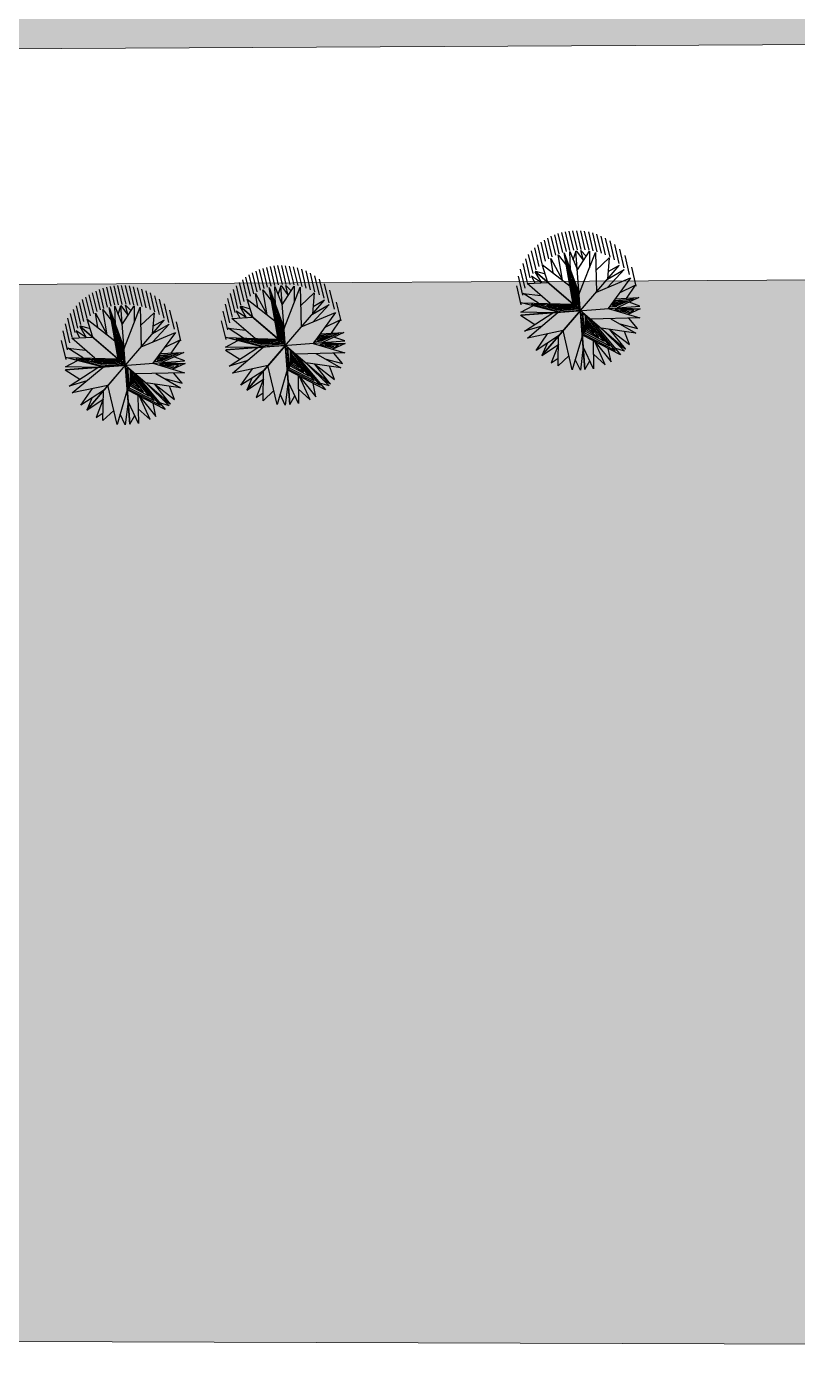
# Model space of a CAD drawing. Header units: millimetres. Extents: x 15176 to 113240, y 14038 to 107702.
# Drawn here: x 26491 to 32935, y 52442 to 63482 of the extents above; entities that cross this region are included whole.
import ezdxf

# ---------------------------------------------------------------- set-up
doc = ezdxf.new("R2010")
doc.units = ezdxf.units.MM
doc.layers.add('graas', color=72, linetype='Continuous')
doc.layers.add('plants', color=3, linetype='Continuous', lineweight=25)
pattern_1 = [(37.50000000000001, (25327.59192455947, 41406.08846742971), (-16.0003129598405, 489.4132373293423), [0, -386.08, 0, -431.8, 0, -412.75]), (7.499999999999989, (25327.59192455947, 41406.08846742971), (449.5232831380026, 716.8251005683543), [0, -208.2799999999999, 0, -347.9799999999998, 0, -133.3499999999999]), (327.5, (25015.17192455946, 41406.08846742971), (790.9923702414579, 1.437184678545691), [0, -127, 0, -457.2, 0, -596.9]), (317.5, (25015.17192455946, 41406.08846742971), (763.5564524722973, 222.9293232572162), [0, -63.5, 0, -299.72, 0, -342.9])]

# ---------------------------------------------------------------- blocks, each defined once
blk = doc.blocks.new('T25C')
at = {"color": 251, "linetype": 'Continuous'}
for p, q in [((-0.1746150254089116, 0.3576626338945061), (-0.1621590254089824, 0.481214633894524)), ((-0.1621590254089824, 0.481214633894524), (-0.0016620254091322, 0.2883096338946416)), ((-0.1012120254090405, 0.4976926338949852), (-0.1201940254090914, 0.4307766338943111)), ((-0.0474470254089283, 0.3433386338947457), (-0.1012120254090405, 0.4976926338949852)), ((-0.0016620254091322, 0.5026016338943009), (-0.0474470254089283, 0.3433386338947457)), ((-0.0027910254093513, 0.0096606338947822), (-0.0027910254093513, 0.5026016338943009)), ((-0.0027910254093513, 0.5026016338943009), (-0.0027910254093513, -0.4863373661055448)), ((-0.0016620254091322, 0.2883096338946416), (0.0617749745906622, 0.5036716338945553)), ((0.0308359745909002, 0.398635633894628), (-0.0016620254091322, 0.5026016338943009)), ((-0.0016620254091322, 0.2308096338947507), (0.1830289745907976, 0.472295633894646)), ((0.0617749745906622, 0.5036716338945553), (0.0790049745910437, 0.3362826338943705)), ((0.1830289745907976, 0.472295633894646), (0.1291619745907155, 0.141613633894849)), ((0.1577449745909689, 0.317077633894769), (0.2396649745910508, 0.4455096338942894)), ((0.2396649745910508, 0.4455096338942894), (0.1606789745910646, 0.1731296338948596)), ((0.3503769745907448, 0.3628296338947621), (-0.3536070254090191, -0.3411553661053404)), ((-0.0050490254093347, 0.0119186338943109), (-0.3515870254091169, 0.3584556338946641)), ((-0.3515870254091169, 0.3584556338946641), (0.3493919745910716, -0.3425233661055245)), ((-0.3513630254092277, 0.3582326338946586), (-0.3354720254092172, 0.2767276338945521)), ((-0.2170490254093238, 0.2239186338947547), (-0.3262870254093286, 0.3877506338949388)), ((-0.3262870254093286, 0.3877506338949388), (-0.2346890254093523, 0.3468776338941097)), ((-0.1478010254090805, 0.1546706338949662), (-0.2715690254090077, 0.4284586338944791)), ((-0.2715690254090077, 0.4284586338944791), (-0.0008930254089137, 0.2308096338947507)), ((-0.0027910254093513, 0.0096606338947822), (0.3503769745907448, 0.3628296338947621)), ((0.1606789745910646, 0.1731296338948596), (0.367344974590651, 0.3447196338947833)), ((0.3520969745909497, 0.3645476338942899), (0.2103129745910337, 0.3442916338944997)), ((0.367344974590651, 0.3447196338947833), (0.3256789745910282, 0.2377796338942062)), ((-0.2462850254091791, 0.1314836338942769), (-0.4021830254091583, 0.3064766338948175)), ((-0.4021830254091583, 0.3064766338948175), (-0.2170490254093238, 0.2239186338947547)), ((0.4159769745906488, 0.2819676338949648), (0.0774419745907835, 0.0085316338945631)), ((-0.4967320254090737, 0.072513633894232), (-0.1478010254090805, 0.1546706338949662)), ((-0.260922025408945, 0.1280366338942258), (-0.4746450254092451, 0.1681396338944978)), ((-0.4746450254092451, 0.1681396338944978), (-0.3850830254091306, 0.0988016338942543)), ((-0.320963025409128, 0.2153076338945539), (-0.4543860254093488, 0.2188396338942766)), ((-0.4543860254093488, 0.2188396338942766), (-0.260922025408945, 0.1280366338942258)), ((0.2276149745907787, 0.1298266338944813), (0.4827599745908628, 0.1290516338949601)), ((0.3033399745909264, 0.1909906338942164), (0.4540689745908821, 0.2122426338946752)), ((0.4540689745908821, 0.2122426338946752), (0.331893974590912, 0.1295086338941474)), ((0.4827599745908628, 0.1290516338949601), (0.356737974590942, 0.0085316338945631)), ((-0.5004860254089181, 0.0275786338943362), (-0.4257120254092115, 0.0606156338944857)), ((-0.2277100254091238, 0.0085316338945631), (-0.5004860254089181, 0.0275786338943362)), ((0.4965149745908093, 0.0085316338945631), (-0.4977900254093583, 0.0085316338945631)), ((-0.1148140254090322, 0.0085316338945631), (-0.4967320254090737, 0.072513633894232)), ((-0.4274240254089818, 0.0224776338945958), (-0.4954860254092637, 0.0085316338945631)), ((-0.4954860254092637, 0.0085316338945631), (-0.2911470254089181, -0.0317283661051988)), ((-0.4754450254090443, -0.1486903661052565), (-0.2277100254091238, 0.0085316338945631)), ((-0.4185010254091139, -0.2661213661058355), (-0.1148140254090322, 0.0085316338945631)), ((-0.1068480254089081, 0.0163516338943737), (-0.0269880254090822, 0.0117376338948816)), ((-0.0016620254091322, 0.0085316338945631), (-0.0050490254093347, 0.0119186338943109)), ((-0.0016620254091322, 0.0085316338945631), (-0.0027910254093513, 0.0096606338947822)), ((-0.0016620254091322, 0.0085316338945631), (0.4965149745908093, 0.0085316338945631)), ((0.0774419745907835, 0.0085316338945631), (0.4137399745909534, -0.2682893661058188)), ((0.356737974590942, 0.0085316338945631), (0.4905419745909967, -0.0746823661056624)), ((0.396091974590945, 0.046166633894245), (0.4949869745910291, 0.058822633894124)), ((0.4975179745906644, 0.0114626338945527), (0.396091974590945, 0.046166633894245)), ((0.4975159745908968, 0.0053236338944771), (0.4281619745906937, -0.0282043661054558)), ((0.4949869745910291, 0.058822633894124), (0.4358309745907718, 0.0841716338945844)), ((-0.2911470254089181, -0.0317283661051988), (-0.4983200254091571, -0.0416533661054928)), ((-0.4983200254091571, -0.0416533661054928), (-0.3949260254089495, -0.0975903661055781)), ((-0.2390960254092533, -0.103869366105755), (-0.4754450254090443, -0.1486903661052565)), ((0.4137399745909534, -0.2682893661058188), (0.0970499745908455, -0.0901803661054146)), ((0.0970499745908455, -0.0901803661054146), (0.2187519745907593, -0.4393593661052364)), ((0.4905419745909967, -0.0746823661056624), (0.1952479745909841, -0.0884403661057149)), ((0.4688749745910172, -0.1581553661053476), (0.2778019745910569, -0.0845933661057643)), ((0.2778019745910569, -0.0845933661057643), (0.4416699745906953, -0.2209143661057169)), ((0.3756909745907251, -0.0800333661054538), (0.4688749745910172, -0.1581553661053476)), ((-0.3241400254091786, -0.1199973661050535), (-0.4611580254090768, -0.1865353661050904)), ((-0.4611580254090768, -0.1865353661050904), (-0.3502270254089126, -0.204376366105862)), ((-0.1665220254089945, -0.154069366105432), (-0.4185010254091139, -0.2661213661058355)), ((-0.2188850254092358, -0.2064343661049861), (-0.3708540254092441, -0.3274533661051464)), ((-0.3023200254092444, -0.3899573661055911), (-0.2188850254092358, -0.2064343661049861)), ((-0.1414110254090701, -0.4706963661055852), (-0.1665220254089945, -0.154069366105432)), ((-0.0027910254093513, -0.1945803661055834), (-0.1414110254090701, -0.4706963661055852)), ((0.2187519745907593, -0.4393593661052364), (-0.0027910254093513, -0.1945803661055834)), ((0.2796389745908527, -0.1928703661051259), (0.3855539745909482, -0.3065123661053804)), ((0.4416699745906953, -0.2209143661057169), (0.3270419745908839, -0.198307366105837)), ((-0.3708540254092441, -0.3274533661051464), (-0.3242980254090071, -0.2242313661054141)), ((-0.3540950254091513, -0.3416433661050178), (-0.2647830254090877, -0.3073883661054424)), ((-0.1587050254092901, -0.252643366105076), (-0.3023200254092444, -0.3899573661055911)), ((-0.2103020254089643, -0.4493353661055153), (-0.2250410254091548, -0.3160693661056939)), ((-0.1537000254093073, -0.3157423661050416), (-0.2103020254089643, -0.4493353661055153)), ((-0.0567350254091252, -0.4876093661050618), (-0.0495670254090328, -0.2877533661057896)), ((0.1173789745907925, -0.3273543661052827), (0.1012469745910494, -0.4799343661052262)), ((0.2633479745909426, -0.4145043661055752), (0.1737589745907826, -0.3102683661054471)), ((0.3855539745909482, -0.3065123661053804), (0.23812597459073, -0.2312563661052991)), ((0.23812597459073, -0.2312563661052991), (0.2633479745909426, -0.4145043661055752)), ((0.3503099745908003, -0.3454533661051755), (0.2506739745908817, -0.3224193661053505)), ((0.2506739745908817, -0.3224193661053505), (0.3213309745910919, -0.3720793661050266)), ((0.3194309745908868, -0.2727593661056744), (0.3503099745908003, -0.3454533661051755)), ((-0.0027910254093513, -0.3356673661055538), (-0.0567350254091252, -0.4876093661050618)), ((0.03471497459077, -0.3876753661052135), (-0.0029450254091898, -0.4906553661057842)), ((0.1012469745910494, -0.4799343661052262), (-0.0027910254093513, -0.3356673661055538)), ((0.3213309745910919, -0.3720793661050266), (0.2568459745907603, -0.3672613661055948))]:
    blk.add_line(p, q, dxfattribs=at)
at = {"color": 122, "linetype": 'Continuous'}
for p, q in [((0.343542974590946, 0.2350386338948738), (0.0703189745909185, 0.0125736338941351)), ((0.1291619745907155, 0.141613633894849), (0.4159769745906488, 0.2819676338949648)), ((0.1448849745906955, 0.1441006338945954), (0.343542974590946, 0.2350386338948738)), ((-0.1514000254092025, 0.1424546338948858), (-0.439601025409047, 0.0722906338942266)), ((-0.1491820254091181, 0.1297666338941781), (-0.3765630254092684, 0.0755576338942774)), ((-0.1440060254089985, 0.1130426338941106), (-0.3198100254089695, 0.0751736338943374)), ((-0.0286520254089737, 0.0184656338942659), (-0.1514000254092025, 0.1424546338948858)), ((-0.0269880254090822, 0.0117376338948816), (-0.1491820254091181, 0.1297666338941781)), ((-0.0622970254089523, 0.0173126338950169), (-0.1440060254089985, 0.1130426338941106)), ((0.0202409745907062, 0.0152536338946447), (0.1448849745906955, 0.1441006338945954)), ((0.0281569745907291, 0.0135306338943337), (0.1507769745908263, 0.1328036338945822)), ((0.0489629745907223, 0.020231633894582), (0.1522499745910864, 0.1264856338948448)), ((0.2362049745906916, 0.1640096338942385), (0.065348974590961, 0.0213806338942959)), ((0.065348974590961, 0.0213806338942959), (0.1535389745909015, 0.1201686338945365)), ((0.3010129745907761, 0.2049806338945928), (0.0701349745909283, 0.0194666338948082)), ((0.1925709745910353, 0.135675633894607), (0.1091669745910622, 0.0615846338941992)), ((0.1091669745910622, 0.0615846338941992), (0.1502249745908557, 0.1153826338941144)), ((0.1507769745908263, 0.1328036338945822), (0.3010129745907761, 0.2049806338945928)), ((0.1522499745910864, 0.1264856338948448), (0.2362049745906916, 0.1640096338942385)), ((0.1535389745909015, 0.1201686338945365), (0.1925709745910353, 0.135675633894607)), ((-0.439601025409047, 0.0722906338942266), (-0.1068480254089081, 0.0163516338943737)), ((-0.3765630254092684, 0.0755576338942774), (-0.1159060254090036, 0.022310633894449)), ((-0.3198100254089695, 0.0751736338943374), (-0.0787490254092518, 0.0280776338950091)), ((-0.1440060254089985, 0.0982406338944202), (-0.2626870254089226, 0.0778646338949329)), ((-0.2626870254089226, 0.0778646338949329), (-0.0994540254091589, 0.0413416338942625)), ((-0.1438210254091246, 0.0855546338943896), (-0.2101870254091409, 0.0757506338941312)), ((-0.2101870254091409, 0.0757506338941312), (-0.1223770254091505, 0.0569116338947424)), ((-0.142342025409107, 0.0753646338944236), (-0.1621220254091895, 0.0697906338946268)), ((-0.0787490254092518, 0.0280776338950091), (-0.1440060254089985, 0.0982406338944202)), ((-0.0994540254091589, 0.0413416338942625), (-0.1438210254091246, 0.0855546338943896)), ((-0.1223770254091505, 0.0569116338947424), (-0.142342025409107, 0.0753646338944236)), ((-0.1159060254090036, 0.022310633894449), (-0.0622970254089523, 0.0173126338950169)), ((0.0121409745906931, 0.0030016338942005), (0.1078789745906761, -0.0871713661053946)), ((0.074738974590673, 0.0028096338946852), (0.0246599745910316, 0.0012776338944605)), ((0.0246599745910316, 0.0012776338944605), (0.1091669745910622, -0.0835343661055958)), ((0.0703189745909185, 0.0125736338941351), (0.0281569745907291, 0.0135306338943337)), ((0.0701349745909283, 0.0194666338948082), (0.0489629745907223, 0.020231633894582)), ((0.3628749745907953, -0.2315243661050772), (0.074738974590673, 0.0028096338946852)), ((0.0745549745906828, -0.0050393661058479), (0.0478579745908974, -0.0061883661055617)), ((0.0478579745908974, -0.0061883661055617), (0.1156109745907088, -0.0798963661054586)), ((0.07915697459066, -0.0119323661056114), (0.0616669745909348, -0.0161433661050978)), ((0.0616669745909348, -0.0161433661050978), (0.1202139745910245, -0.0781733661051476)), ((0.0776849745907384, -0.0197813661052351), (0.0721609745910428, -0.0245673661056571)), ((0.0721609745910428, -0.0245673661056571), (0.127946974590941, -0.0756843661056337)), ((0.299723974590961, -0.1892143661052614), (0.0745549745906828, -0.0050393661058479)), ((0.1712129745910715, -0.1007643661050679), (0.0776849745907384, -0.0197813661052351)), ((0.225342974591058, -0.1396283661051712), (0.07915697459066, -0.0119323661056114)), ((0.1078789745906761, -0.0871713661053946), (0.3628749745907953, -0.2315243661050772)), ((0.1091669745910622, -0.0835343661055958), (0.299723974590961, -0.1892143661052614)), ((0.1156109745907088, -0.0798963661054586), (0.225342974591058, -0.1396283661051712)), ((0.1202139745910245, -0.0781733661051476), (0.1712129745910715, -0.1007643661050679)), ((-0.3500100254091194, -0.3027433661054602), (-0.2139500254093036, -0.1836623661056365)), ((-0.3382260254093126, -0.2813013661052537), (-0.2537180254089435, -0.2096993661052693)), ((-0.2139500254093036, -0.1836623661056365), (-0.3203680254091523, -0.2368853661055255)), ((-0.2537180254089435, -0.2096993661052693), (-0.3150280254089921, -0.2483723661052863)), ((-0.2739710254090824, -0.3534773661058352), (-0.208427025409037, -0.2177403661053177)), ((-0.2104520254092677, -0.2144853661056914), (-0.1666330254092827, -0.1683463661056521)), ((-0.208427025409037, -0.2177403661053177), (-0.1791530254090503, -0.195723366105085)), ((-0.2073220254092121, -0.2261633661055384), (-0.1898310254091484, -0.2141023661051804)), ((-0.1898310254091484, -0.2141023661051804), (-0.1826510254090863, -0.2345873661051883)), ((-0.1791530254090503, -0.195723366105085), (-0.1723410254089686, -0.2393743661050394)), ((-0.1666330254092827, -0.1683463661056521), (-0.1671860254091371, -0.2435853661054352)), ((-0.3203680254091523, -0.2368853661055255), (-0.3382260254093126, -0.2813013661052537)), ((-0.1671860254091371, -0.2435853661054352), (-0.2739710254090824, -0.3534773661058352)), ((-0.2439600254092511, -0.3067643661051989), (-0.2073220254092121, -0.2261633661055384)), ((-0.1723410254089686, -0.2393743661050394), (-0.2439600254092511, -0.3067643661051989)), ((-0.1826510254090863, -0.2345873661051883), (-0.2240760254089764, -0.2805353661051413)), ((-0.2240760254089764, -0.2805353661051413), (-0.209347025408988, -0.2393743661050394)), ((-0.1953550254092988, -0.234779366105613), (-0.2113730254091024, -0.2495213661050002)), ((-0.209347025408988, -0.2393743661050394), (-0.1948030254093283, -0.2280783661053647)), ((-0.1948030254093283, -0.2280783661053647), (-0.1953550254092988, -0.234779366105613))]:
    blk.add_line(p, q, dxfattribs=at)
blk = doc.blocks.new('*X27')
at = {"color": 0}
for p, q in [((7.995964811032191, 13.28125), (8.157783866036956, 13.28125)), ((8.071224623011533, 13.25), (8.233043678016283, 13.25)), ((8.123792995025271, 13.21875), (8.285612050030016, 13.21875)), ((8.164964926502805, 13.1875), (8.326783981507544, 13.1875)), ((8.198714148590668, 13.15625), (8.360533203595407, 13.15625)), ((8.227000176368897, 13.125), (8.388819231373635, 13.125)), ((8.250959552350487, 13.09375), (8.412778607355223, 13.09375)), ((8.271318105013945, 13.0625), (8.43313716001868, 13.0625)), ((8.28856912068646, 13.03125), (8.450388175691195, 13.03125)), ((8.303061916825666, 13), (8.4648809718304, 13)), ((8.315050334816608, 12.96875), (8.47686938982134, 12.96875)), ((8.324721190037453, 12.9375), (8.486540245042185, 12.9375)), ((8.332211801236857, 12.90625), (8.494030856241592, 12.90625)), ((8.337621130199329, 12.875), (8.499440185204064, 12.875)), ((8.34101693128403, 12.84375), (8.502835986288762, 12.84375)), ((8.342440235567718, 12.8125), (8.50425929057245, 12.8125)), ((8.328394828535162, 12.6875), (8.490213883539896, 12.6875)), ((8.334927690324987, 12.71875), (8.49674674532972, 12.71875)), ((8.339413663043858, 12.75), (8.501232718048593, 12.75)), ((8.341907907775509, 12.78125), (8.503726962780243, 12.78125)), ((8.295491766881273, 12.59375), (8.457310821886008, 12.59375)), ((8.308817528247237, 12.625), (8.47063658325197, 12.625)), ((8.319731026501376, 12.65625), (8.481550081506109, 12.65625)), ((8.21218751078164, 12.46875), (8.374006565786377, 12.46875)), ((8.23839343998618, 12.5), (8.400212494990916, 12.5)), ((8.260640315670857, 12.53125), (8.422459370675591, 12.53125)), ((8.279533142717968, 12.5625), (8.441352197722702, 12.5625)), ((8.096984765041388, 12.375), (8.258803820046149, 12.375)), ((8.143638267299758, 12.40625), (8.305457322304502, 12.40625)), ((8.181104577386034, 12.4375), (8.342923632390773, 12.4375)), ((7.926529839722778, 12.3125), (8.08834889472758, 12.3125)), ((8.034562227647518, 12.34375), (8.196381282652291, 12.34375))]:
    blk.add_line(p, q, dxfattribs=at)
blk = doc.blocks.new('SHADOW1')
blk.add_blockref('*X27', (-7.842490835048404, -12.80538684877296))

msp = doc.modelspace()

# ---------------------------------------------------------------- hatches: boundary and pattern name
at = {"layer": 'graas', "linetype": 'ByBlock', "lineweight": 13}
h = msp.add_hatch(dxfattribs=at)
h.set_pattern_fill('AR-SAND', color=256, scale=10, angle=69, style=0)
h.set_pattern_definition(pattern_1)
edge = h.paths.add_edge_path()
edge.add_line((23714.70729949567, 64280.1761545648), (23592.53843724974, 86683.61263442083))
edge.add_line((22183.20993757501, 86675.92738222779), (23592.53843725005, 86683.61263442069))
edge.add_arc((22622.24887066183, 84935.91609648775), 1794.545752904836, 103.3105260061327, 159.0228163147476)
edge.add_line((21055.9950642951, 72413.78181990533), (20946.64011591981, 85578.3565686676))
edge.add_line((21105.87946654015, 63265.93500779584), (21055.9950642951, 72413.78181990531))
edge.add_line((21105.87946654015, 63265.93500779584), (52715.57755637063, 63438.30681580104))
edge.add_line((53914.25828636662, 64444.85824642674), (23714.70729949567, 64280.1761545648))
edge.add_arc((52700.43905803916, 64673.35236428081), 1235.138324622552, 269.9226120434718, 349.3391731090709)
h = msp.add_hatch(dxfattribs=at)
h.set_pattern_fill('AR-SAND', color=256, scale=10, angle=69, style=0)
h.set_pattern_definition(pattern_1)
edge = h.paths.add_edge_path()
edge.add_line((21140.27153983651, 56959.08549358338), (21116.61077543505, 61298.01787446612))
edge.add_line((21116.61077543504, 61298.01787446614), (39880.65153984183, 61400.34063701997))
edge.add_arc((25891.43270719511, 57229.76660886235), 4758.865485004638, 183.2607057901347, 275.5944404118063)
edge.add_line((38900.91447016632, 52452.73138136743), (26355.35703488204, 52493.56824703788))
edge.add_arc((38480.50376536147, 53831.45908248526), 1441.400442120151, 285.5194358632702, 360.312438264506)
edge.add_line((39921.8827767623, 53839.31911030045), (39880.65153984182, 61400.34063701995))

# ---------------------------------------------------------------- linework, layer by layer
at = {"color": 7, "lineweight": 20}
for p, q in [((21105.87946654015, 63265.93500779584, -176709.9999997358), (52715.57755637061, 63438.30681580104, -176709.9999997358)), ((21116.61077543504, 61298.01787446614, -176709.9999997358), (39880.65153984184, 61400.34063701995, -176709.9999997358))]:
    msp.add_line(p, q, dxfattribs=at)
at = {"color": 7, "linetype": 'Continuous', "lineweight": 20, "ltscale": 0.05}
msp.add_line((38900.91447016632, 52452.73138136743, -1403.237464307559), (26355.35703488204, 52493.56824703788, -379.9999999994273), dxfattribs=at)
at = {"layer": 'plants', "color": 251, "linetype": 'Continuous'}
for p, q in [((31038.37482360011, 61445.18842927538, -541.3449999994066), (31032.0541940844, 61600.64247045928, -541.3449999994066)), ((31032.0541940844, 61600.64247045928, -541.3449999994066), (31094.96301249793, 61447.26608622336, -541.3449999994066)), ((31060.26952441994, 61531.85163626913, -541.3449999994066), (31084.24141866737, 61607.23237729524, -541.3449999994066)), ((31158.22803055044, 60614.41845482078, -541.3449999994066), (31083.02705703347, 61604.40719918974, -541.3449999994066)), ((31084.24141866737, 61607.23237729524, -541.3449999994066), (31144.91372212977, 61524.7182261594, -541.3449999994066)), ((31094.96301249793, 61447.26608622336, -541.3449999994066), (31195.37031026901, 61602.95310579173, -541.3449999994066)), ((31144.91372212977, 61524.7182261594, -541.3449999994066), (31123.63294966961, 61608.55346296044, -541.3449999994066)), ((31123.63294966961, 61608.55346296044, -541.3449999994066), (31169.48404612098, 61562.81587776614, -541.3449999994066)), ((31195.37031026901, 61602.95310579173, -541.3449999994066), (31195.42413752576, 61465.29845633957, -541.3449999994066)), ((30848.37972482815, 61342.47342838641, -541.3449999994066), (30801.01489974197, 61493.0064401282, -541.3449999994066)), ((30801.01489974197, 61493.0064401282, -541.3449999994066), (31034.35269067777, 61310.77811383942, -541.3449999994066)), ((30891.76878370342, 61422.13095021326, -541.3449999994066), (30871.94394698407, 61542.29028079225, -541.3449999994066)), ((30871.94394698407, 61542.29028079225, -541.3449999994066), (30969.11902424495, 61361.72229675381, -541.3449999994066)), ((30969.11902424495, 61361.72229675381, -541.3449999994066), (30933.56466029119, 61572.22230457532, -541.3449999994066)), ((30933.56466029119, 61572.22230457532, -541.3449999994066), (31005.90631378299, 61480.25019374953, -541.3449999994066)), ((31060.58524556897, 61160.23076116818, -541.3449999994066), (30985.69804764265, 61589.99269459079, -541.3449999994066)), ((30985.69804764265, 61589.99269459079, -541.3449999994066), (31110.09763499, 61248.02523578354, -541.3449999994066)), ((31110.09763499, 61248.02523578354, -541.3449999994066), (31245.47184733592, 61592.73840250433, -541.3449999994066)), ((31245.47184733592, 61592.73840250433, -541.3449999994066), (31254.07730478089, 61262.20004039086, -541.3449999994066)), ((31249.40967785363, 61441.49182090469, -541.3449999994066), (31361.22612214455, 61546.89390201968, -541.3449999994066)), ((31361.22612214455, 61546.89390201968, -541.3449999994066), (31346.13759633468, 61369.39613451588, -541.3449999994066)), ((30793.92194940735, 61339.5576084416, -541.3449999994066), (30710.52466419752, 61394.4714471793, -541.3449999994066)), ((30710.52466419752, 61394.4714471793, -541.3449999994066), (30738.93022823567, 61336.61188253335, -541.3449999994066)), ((30739.50438659405, 61432.10646398173, -541.3449999994066), (30793.92194940735, 61339.5576084416, -541.3449999994066)), ((31120.6874508016, 61108.61482700653, -541.3449999994066), (30742.17895191145, 61433.67893543173, -541.3449999994066)), ((30742.17895191145, 61433.67893543173, -541.3449999994066), (31497.6391457564, 60784.88770595347, -541.3449999994066)), ((30743.51164822708, 61436.76949247677, -541.3449999994066), (30818.08319179364, 61416.98964871638, -541.3449999994066)), ((30799.16098941493, 60732.49009337756, -541.3449999994066), (31444.45086494487, 61483.87326920452, -541.3449999994066)), ((31254.07730478089, 61262.20004039086, -541.3449999994066), (31539.56669806479, 61381.53888174598, -541.3449999994066)), ((31346.13759633468, 61369.39613451588, -541.3449999994066), (31486.26681391444, 61449.64086695711, -541.3449999994066)), ((31486.26681391444, 61449.64086695711, -541.3449999994066), (31350.41316877771, 61302.47001197041, -541.3449999994066)), ((31351.57661578245, 61433.38408349943, -541.3449999994066), (31447.3853985123, 61487.05354413824, -541.3449999994066)), ((31539.56669806479, 61381.53888174598, -541.3449999994066), (31352.04429830972, 61124.58463595618, -541.3449999994066)), ((30673.98964982538, 61333.13414693731, -541.3449999994066), (30848.37972482815, 61342.47342838641, -541.3449999994066)), ((30867.33985721253, 61166.06134744911, -541.3449999994066), (30673.98964982538, 61333.13414693731, -541.3449999994066)), ((31447.79511303751, 61255.7881570723, -541.3449999994066), (31577.97098926434, 61320.35719022204, -541.3449999994066)), ((31577.97098926434, 61320.35719022204, -541.3449999994066), (31502.21246025132, 61209.48608716595, -541.3449999994066)), ((30624.95171727834, 61173.3741380061, -541.3449999994066), (31060.58524556897, 61160.23076116818, -541.3449999994066)), ((30769.89501891981, 61169.00083639487, -541.3449999994066), (30641.50597253349, 61251.20560574436, -541.3449999994066)), ((30641.50597253349, 61251.20560574436, -541.3449999994066), (30788.31750698513, 61234.34576416304, -541.3449999994066)), ((31410.42529239028, 61204.58054685721, -541.3449999994066), (31609.14051017948, 61215.20013404274, -541.3449999994066)), ((31609.14051017948, 61215.20013404274, -541.3449999994066), (31425.99757709418, 61130.20365416593, -541.3449999994066)), ((31616.9532558409, 61144.70821283947, -541.3449999994066), (31526.74350692259, 61176.95843118028, -541.3449999994066)), ((30619.60287306327, 61068.94874886892, -541.3449999994066), (30740.54572587824, 60991.82390891144, -541.3449999994066)), ((30620.95555203225, 61093.96323978473, -541.3449999994066), (30722.39197095524, 61148.02751358706, -541.3449999994066)), ((30889.9414502093, 61089.48405727104, -541.3449999994066), (30620.95555203225, 61093.96323978473, -541.3449999994066)), ((30622.03071448568, 61069.13175076252, -541.3449999994066), (31616.26405615421, 61144.65586023711, -541.3449999994066)), ((31120.80856983532, 61107.02034658327, -541.3449999994066), (30622.03071448568, 61069.13175076252, -541.3449999994066)), ((30652.19897284481, 60934.0721629856, -541.3449999994066), (30889.9414502093, 61089.48405727104, -541.3449999994066)), ((30677.75222025454, 60876.76510245039, -541.3449999994066), (30934.45208157282, 61092.86443883358, -541.3449999994066)), ((31120.80856983532, 61107.02034658327, -541.3449999994066), (30799.16098941493, 60732.49009337756, -541.3449999994066)), ((31120.6874508016, 61108.61482700653, -541.3449999994066), (31121.05080790294, 61103.83138573778, -541.3449999994066)), ((31120.6874508016, 61108.61482700653, -541.3449999994066), (31120.80856983532, 61107.02034658327, -541.3449999994066)), ((31121.05080790294, 61103.83138573778, -541.3449999994066), (31158.22803055044, 60614.41845482078, -541.3449999994066)), ((31195.50381855114, 61034.03866277175, -541.3449999994066), (31137.83788269863, 61089.65355047726, -541.3449999994066)), ((31352.04429830972, 61124.58463595618, -541.3449999994066), (31616.60945591293, 61045.30218281379, -541.3449999994066)), ((31425.99757709418, 61130.20365416593, -541.3449999994066), (31620.4274512261, 61122.99146358704, -541.3449999994066)), ((31620.4274512261, 61122.99146358704, -541.3449999994066), (31517.7016949704, 61074.94283902101, -541.3449999994066)), ((30798.24355098113, 60978.19975572286, -541.3449999994066), (30652.19897284481, 60934.0721629856, -541.3449999994066)), ((30975.64944243792, 60939.73085180015, -541.3449999994066), (30677.75222025454, 60876.76510245039, -541.3449999994066)), ((31051.7539142298, 60613.44339852605, -541.3449999994066), (30975.06516609492, 60940.23262988194, -541.3449999994066)), ((31616.60945591293, 61045.30218281379, -541.3449999994066), (31206.65889000171, 61034.78232571384, -541.3449999994066)), ((31206.65889000171, 61034.78232571384, -541.3449999994066), (31455.08657151656, 60736.96535516434, -541.3449999994066)), ((31583.2501973444, 60918.92324094466, -541.3449999994066), (31292.43582368339, 60961.11686627913, -541.3449999994066)), ((31292.43582368339, 60961.11686627913, -541.3449999994066), (31487.25922624936, 60768.65687993288, -541.3449999994066)), ((31495.88859608938, 60786.39108267668, -541.3449999994066), (31366.90438535757, 60950.31279527448, -541.3449999994066)), ((31366.90438535757, 60950.31279527448, -541.3449999994066), (31530.78790972117, 60822.67179682764, -541.3449999994066)), ((31374.429228878, 61039.08825766272, -541.3449999994066), (31583.2501973444, 60918.92324094466, -541.3449999994066)), ((31449.56820703243, 60995.85027805498, -541.3449999994066), (31597.08925506819, 60956.999758041, -541.3449999994066)), ((31597.08925506819, 60956.999758041, -541.3449999994066), (31524.44668519485, 61042.93840382504, -541.3449999994066)), ((30749.40638746534, 60773.80690473315, -541.3449999994066), (30845.53779178392, 60912.2296213762, -541.3449999994066)), ((30938.13027508493, 60896.04308884413, -541.3449999994066), (30749.40638746534, 60773.80690473315, -541.3449999994066)), ((30841.4501954685, 60833.42398910059, -541.3449999994066), (30798.30318968647, 60733.22677407236, -541.3449999994066)), ((30934.20192574442, 60644.75088509274, -541.3449999994066), (30938.13027508493, 60896.04308884413, -541.3449999994066)), ((31136.36523154622, 60902.22352981576, -541.3449999994066), (31051.7539142298, 60613.44339852605, -541.3449999994066)), ((31455.08657151656, 60736.96535516434, -541.3449999994066), (31136.36523154622, 60902.22352981576, -541.3449999994066)), ((31226.32179816216, 60855.57919037386, -541.3449999994066), (31230.58689758295, 60620.8971755041, -541.3449999994066)), ((31327.43384643423, 60653.419808354, -541.3449999994066), (31239.69199566211, 60848.64742804994, -541.3449999994066)), ((31239.69199566211, 60848.64742804994, -541.3449999994066), (31375.90849294752, 60678.72187392728, -541.3449999994066)), ((31530.78790972117, 60822.67179682764, -541.3449999994066), (31488.72977234967, 60932.63734788488, -541.3449999994066)), ((30798.30318968647, 60733.22677407236, -541.3449999994066), (30937.01030928773, 60824.35771519248, -541.3449999994066)), ((30937.01030928773, 60824.35771519248, -541.3449999994066), (30877.14316176972, 60671.99947178239, -541.3449999994066)), ((31024.28441166069, 60730.49648057463, -541.3449999994066), (30934.20192574442, 60644.75088509274, -541.3449999994066)), ((31143.79415169125, 60804.42496442358, -541.3449999994066), (31119.89021471742, 60608.66892296361, -541.3449999994066)), ((31230.58689758295, 60620.8971755041, -541.3449999994066), (31143.79415169125, 60804.42496442358, -541.3449999994066)), ((31228.36541690686, 60743.16285260627, -541.3449999994066), (31327.43384643423, 60653.419808354, -541.3449999994066)), ((31375.90849294752, 60678.72187392728, -541.3449999994066), (31353.10398164415, 60789.84385261146, -541.3449999994066)), ((31487.25922624936, 60768.65687993288, -541.3449999994066), (31408.89001722125, 60792.34636853915, -541.3449999994066)), ((31435.07609469391, 60820.20603965421, -541.3449999994066), (31495.88859608938, 60786.39108267668, -541.3449999994066)), ((30877.14316176972, 60671.99947178239, -541.3449999994066), (30935.22861775337, 60710.45549806592, -541.3449999994066)), ((31119.89021471742, 60608.66892296361, -541.3449999994066), (31076.96515760437, 60699.49206429487, -541.3449999994066)), ((31158.2033473404, 60614.73404898812, -541.3449999994066), (31199.31217332266, 60687.02949608638, -541.3449999994066))]:
    msp.add_line(p, q, dxfattribs=at)
at = {"layer": 'plants', "color": 122, "linetype": 'Continuous'}
for p, q in [((31099.90650525765, 61252.80503725354, -541.3449999994066), (31000.35519329493, 61528.86933715543, -541.3449999994066)), ((31000.35519329493, 61528.86933715543, -541.3449999994066), (31066.37259685359, 61162.81453630331, -541.3449999994066)), ((31096.55473046878, 61250.88212062229, -541.3449999994066), (31020.72893151638, 61455.51625562197, -541.3449999994066)), ((31020.72893151638, 61455.51625562197, -541.3449999994066), (31071.63392716588, 61168.65804455848, -541.3449999994066)), ((31089.2848404634, 61252.32277162696, -541.3449999994066), (31044.88743697832, 61369.30730604232, -541.3449999994066)), ((31044.88743697832, 61369.30730604232, -541.3449999994066), (31072.63511908648, 61176.89809600552, -541.3449999994066)), ((31084.66327005887, 61254.01714922264, -541.3449999994066), (31060.6556750444, 61304.45871911445, -541.3449999994066)), ((31060.6556750444, 61304.45871911445, -541.3449999994066), (31078.87505528834, 61181.90117491136, -541.3449999994066)), ((30934.45208157282, 61092.86443883358, -541.3449999994066), (30624.95171727834, 61173.3741380061, -541.3449999994066)), ((30920.88316216142, 61101.23421973496, -541.3449999994066), (30710.60765513341, 61161.76647991445, -541.3449999994066)), ((30710.60765513341, 61161.76647991445, -541.3449999994066), (31063.35977532732, 61152.51189217859, -541.3449999994066)), ((31066.37259685359, 61162.81453630331, -541.3449999994066), (31105.42162025283, 61131.30161927719, -541.3449999994066)), ((31071.63392716588, 61168.65804455848, -541.3449999994066), (31092.66769639909, 61152.11105375513, -541.3449999994066)), ((31072.63511908648, 61176.89809600552, -541.3449999994066), (31088.67150496115, 61168.68520788013, -541.3449999994066)), ((31086.19501941919, 61181.93306626927, -541.3449999994066), (31077.16374521606, 61257.1718775559, -541.3449999994066)), ((31078.87505528834, 61181.90117491136, -541.3449999994066), (31086.19501941919, 61181.93306626927, -541.3449999994066)), ((31088.67150496115, 61168.68520788013, -541.3449999994066), (31084.66327005887, 61254.01714922264, -541.3449999994066)), ((31092.66769639909, 61152.11105375513, -541.3449999994066), (31089.2848404634, 61252.32277162696, -541.3449999994066)), ((31105.42162025283, 61131.30161927719, -541.3449999994066), (31096.55473046878, 61250.88212062229, -541.3449999994066)), ((31113.80847346946, 61121.82300780882, -541.3449999994066), (31099.90650525765, 61252.80503725354, -541.3449999994066)), ((31361.44448081421, 61135.3596892457, -541.3449999994066), (31410.95863673382, 61192.16448050665, -541.3449999994066)), ((31388.82070754125, 61147.9909920487, -541.3449999994066), (31412.12763159108, 61185.60134176709, -541.3449999994066)), ((31408.92614596966, 61154.98764815959, -541.3449999994066), (31416.83748519054, 61175.23689069442, -541.3449999994066)), ((31410.95863673382, 61192.16448050665, -541.3449999994066), (31563.79783857806, 61205.98102591527, -541.3449999994066)), ((31412.12763159108, 61185.60134176709, -541.3449999994066), (31510.5152939058, 61190.0714826184, -541.3449999994066)), ((31416.83748519054, 61175.23689069442, -541.3449999994066), (31478.29307270341, 61183.11747895024, -541.3449999994066)), ((31421.82324928028, 61162.36216772473, -541.3449999994066), (31426.61510294274, 61167.09331762389, -541.3449999994066)), ((31440.24431604246, 61161.45465816592, -541.3449999994066), (31421.82324928028, 61162.36216772473, -541.3449999994066)), ((31563.79783857806, 61205.98102591527, -541.3449999994066), (31425.42896980903, 61145.61772895171, -541.3449999994066)), ((31426.61510294274, 61167.09331762389, -541.3449999994066), (31448.40463602307, 61167.84223899466, -541.3449999994066)), ((31510.5152939058, 61190.0714826184, -541.3449999994066), (31430.08547361015, 61152.73843690488, -541.3449999994066)), ((31478.29307270341, 61183.11747895024, -541.3449999994066), (31440.24431604246, 61161.45465816592, -541.3449999994066)), ((30923.77787058306, 61113.66210829437, -541.3449999994066), (30762.53446714801, 61156.85302933038, -541.3449999994066)), ((30762.53446714801, 61156.85302933038, -541.3449999994066), (31059.0018436368, 61147.15461779811, -541.3449999994066)), ((30926.78124492188, 61119.42358690072, -541.3449999994066), (30838.50862970974, 61145.69457956115, -541.3449999994066)), ((30838.50862970974, 61145.69457956115, -541.3449999994066), (31061.38928619699, 61142.57748539417, -541.3449999994066)), ((30890.14932425896, 61138.7508878622, -541.3449999994066), (31001.86352964962, 61140.6225645802, -541.3449999994066)), ((30929.92376759558, 61125.06424438453, -541.3449999994066), (30890.14932425896, 61138.7508878622, -541.3449999994066)), ((31099.65967836734, 61117.79940404886, -541.3449999994066), (30920.88316216142, 61101.23421973496, -541.3449999994066)), ((31094.76947304211, 61124.27376482025, -541.3449999994066), (30923.77787058306, 61113.66210829437, -541.3449999994066)), ((31074.5888897985, 61132.758496931, -541.3449999994066), (30926.78124492188, 61119.42358690072, -541.3449999994066)), ((31061.38928619699, 61142.57748539417, -541.3449999994066), (30929.92376759558, 61125.06424438453, -541.3449999994066)), ((31001.86352964962, 61140.6225645802, -541.3449999994066), (30935.56460205483, 61126.53817678307, -541.3449999994066)), ((31059.0018436368, 61147.15461779811, -541.3449999994066), (31074.5888897985, 61132.758496931, -541.3449999994066)), ((31063.35977532732, 61152.51189217859, -541.3449999994066), (31094.76947304211, 61124.27376482025, -541.3449999994066)), ((31134.7120997356, 61083.45593024051, -541.3449999994066), (31147.07073428141, 60909.15671640649, -541.3449999994066)), ((31137.83788269863, 61089.65355047726, -541.3449999994066), (31153.66453840595, 60920.24415726928, -541.3449999994066)), ((31161.02748033713, 61062.37835815464, -541.3449999994066), (31160.64441134073, 60936.32821566763, -541.3449999994066)), ((31198.49768009203, 61023.6006802092, -541.3449999994066), (31161.02748033713, 61062.37835815464, -541.3449999994066)), ((31424.84362772686, 61141.82329447684, -541.3449999994066), (31361.44448081421, 61135.3596892457, -541.3449999994066)), ((31425.42896980903, 61145.61772895171, -541.3449999994066), (31388.82070754125, 61147.9909920487, -541.3449999994066)), ((31588.4669928549, 61117.81798361626, -541.3449999994066), (31407.38913206593, 61116.12190378117, -541.3449999994066)), ((31407.38913206593, 61116.12190378117, -541.3449999994066), (31522.97255819265, 61087.12153954525, -541.3449999994066)), ((31430.08547361015, 61152.73843690488, -541.3449999994066), (31408.92614596966, 61154.98764815959, -541.3449999994066)), ((31565.52260007127, 61109.21577239482, -541.3449999994066), (31454.59368019778, 61109.9555739862, -541.3449999994066)), ((31454.59368019778, 61109.9555739862, -541.3449999994066), (31526.41064551755, 61099.33360366244, -541.3449999994066)), ((31522.97255819265, 61087.12153954525, -541.3449999994066), (31565.52260007127, 61109.21577239482, -541.3449999994066)), ((31318.92783442282, 60850.38721041611, -541.3449999994066), (31166.50325841733, 61043.4641997281, -541.3449999994066)), ((31166.50325841733, 61043.4641997281, -541.3449999994066), (31170.3028237781, 60947.57458553309, -541.3449999994066)), ((31170.3028237781, 60947.57458553309, -541.3449999994066), (31273.77061420173, 60885.61579522604, -541.3449999994066)), ((31273.77061420173, 60885.61579522604, -541.3449999994066), (31173.57979574357, 61019.87621976534, -541.3449999994066)), ((31173.57979574357, 61019.87621976534, -541.3449999994066), (31178.43997022856, 60957.33395956471, -541.3449999994066)), ((31178.43997022856, 60957.33395956471, -541.3449999994066), (31235.26118749959, 60921.47861639041, -541.3449999994066)), ((31235.26118749959, 60921.47861639041, -541.3449999994066), (31180.83685930073, 60993.08890946131, -541.3449999994066)), ((31180.83685930073, 60993.08890946131, -541.3449999994066), (31183.96529394877, 60966.04124918274, -541.3449999994066)), ((31183.96529394877, 60966.04124918274, -541.3449999994066), (31202.63095986348, 60957.36970936469, -541.3449999994066)), ((31411.82467914914, 60774.41317988068, -541.3449999994066), (31195.50381855114, 61034.03866277175, -541.3449999994066)), ((31361.79747356719, 60813.06370770701, -541.3449999994066), (31198.49768009203, 61023.6006802092, -541.3449999994066)), ((31147.07073428141, 60909.15671640649, -541.3449999994066), (31411.82467914914, 60774.41317988068, -541.3449999994066)), ((31153.66453840595, 60920.24415726928, -541.3449999994066), (31361.79747356719, 60813.06370770701, -541.3449999994066)), ((31160.64441134073, 60936.32821566763, -541.3449999994066), (31318.92783442282, 60850.38721041611, -541.3449999994066))]:
    msp.add_line(p, q, dxfattribs=at)

# ---------------------------------------------------------------- block references
at = {"layer": 'plants'}
for name, p, xscale, yscale, zscale, rotation in [('SHADOW1', (31124.99161824133, 61116.18153672278, -541.3449999994066), 1001.519986744871, 1001.519986744871, 1001.519986744871, 103.344474), ('T25C', (28659.18524240778, 60825.11418039084, -541.3449999994066), 1001.519986744863, 1001.519986744863, 1001.519986744863, 139.3439278782274), ('SHADOW1', (28659.18524240778, 60825.11418039084, -541.3449999994066), 1001.519986744871, 1001.519986744871, 1001.519986744871, 103.344474), ('SHADOW1', (27321.72016032375, 60658.98449052774, -541.3449999994066), 1001.519986744871, 1001.519986744871, 1001.519986744871, 103.344474), ('T25C', (27321.72016032375, 60658.98449052774, -541.3449999994066), 1001.519986744863, 1001.519986744863, 1001.519986744863, 139.3439278782274)]:
    msp.add_blockref(name, p, dxfattribs=dict(at, xscale=xscale, yscale=yscale, zscale=zscale, rotation=rotation))

doc.saveas('drawing.dxf')
